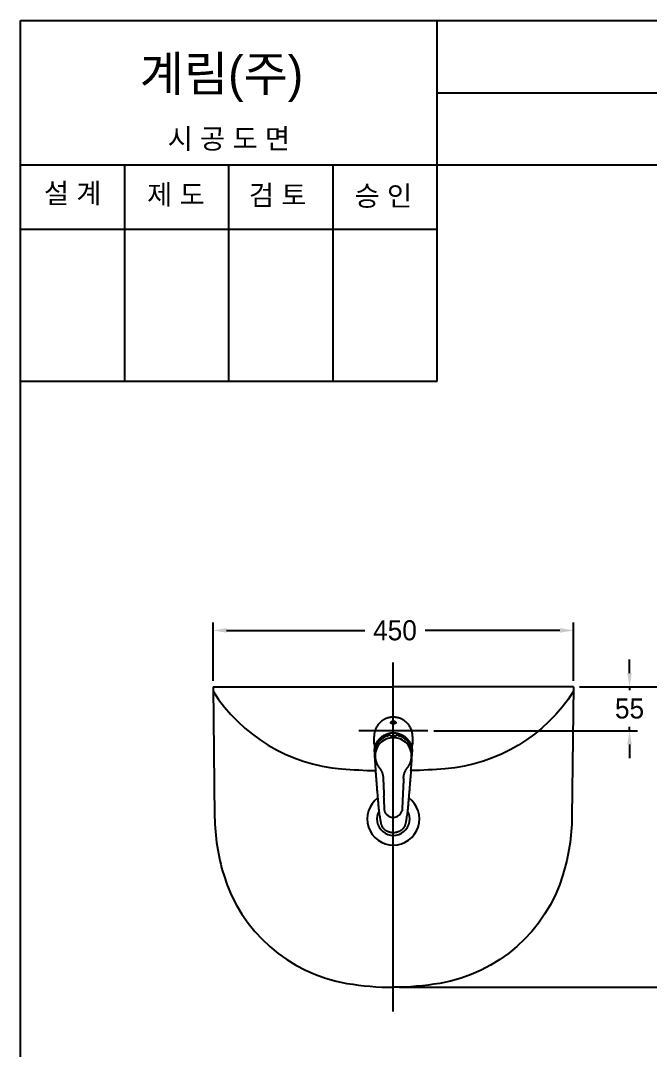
# Model space of a CAD drawing. Header units: millimetres. Extents: x 0 to 1800, y -67 to 2530.
# Drawn here: x 0 to 786, y 1245 to 2530 of the extents above; entities that cross this region are included whole.
import ezdxf
from ezdxf.enums import TextEntityAlignment as Align
from ezdxf.lldxf.tags import DXFTag

# ---------------------------------------------------------------- set-up
doc = ezdxf.new("R2010")
doc.units = ezdxf.units.MM
for name, color, linetype in [('TEXT', 7, 'Continuous'), ('내부선 및 부속', 4, 'Continuous'), ('도각라인', 7, 'Continuous'), ('외형선', 3, 'Continuous'), ('중심선', 1, 'DASHED'), ('치수선', 7, 'Continuous')]:
    doc.layers.add(name, color=color, linetype=linetype)
doc.styles.add('____', font='')
doc.styles.add('타이틀', font='H2GTRM.TTF', dxfattribs={"height": 25})
doc.styles.get('____').set_extended_font_data('굴림')
tags = doc.linetypes.add('DASHDOT', pattern=[70, 31, -13, 13, -13]).pattern_tags.tags
tags[10:11] = [DXFTag(74, 4), DXFTag(75, 0), DXFTag(340, '0'), DXFTag(46, 0.0), DXFTag(50, 0.0), DXFTag(44, 0.0), DXFTag(45, 0.0)]
tags[8:9] = [DXFTag(74, 4), DXFTag(75, 0), DXFTag(340, '0'), DXFTag(46, 0.0), DXFTag(50, 0.0), DXFTag(44, 0.0), DXFTag(45, 0.0)]
tags[6:7] = [DXFTag(74, 4), DXFTag(75, 0), DXFTag(340, '0'), DXFTag(46, 0.0), DXFTag(50, 0.0), DXFTag(44, 0.0), DXFTag(45, 0.0)]
tags[4:5] = [DXFTag(74, 4), DXFTag(75, 0), DXFTag(340, '0'), DXFTag(46, 0.0), DXFTag(50, 0.0), DXFTag(44, 0.0), DXFTag(45, 0.0)]
tags = doc.linetypes.add('DASHED', pattern=[25.72, 12.86, -12.86]).pattern_tags.tags
tags[6:7] = [DXFTag(74, 4), DXFTag(75, 0), DXFTag(340, '0'), DXFTag(46, 0.0), DXFTag(50, 0.0), DXFTag(44, 0.0), DXFTag(45, 0.0)]
tags[4:5] = [DXFTag(74, 4), DXFTag(75, 0), DXFTag(340, '0'), DXFTag(46, 0.0), DXFTag(50, 0.0), DXFTag(44, 0.0), DXFTag(45, 0.0)]
doc.dimstyles.new('MSADIM', dxfattribs={"dimtxt": 33, "dimasz": 17, "dimexe": 10, "dimexo": 7.5, "dimgap": 10, "dimtad": 0, "dimtih": 1, "dimtoh": 1, "dimdec": 0, "dimzin": 1, "dimdsep": 46, "dimtxsty": '____', "dimcen": 11.25, "dimadec": 0, "dimazin": 0, "dimtfac": 1, "dimtdec": 0, "dimtix": 1, "dimtmove": 0, "dimatfit": 3, "dimfxl": 0, "dimtolj": 1, "dimtzin": 1, "dimarcsym": 0})

# ---------------------------------------------------------------- blocks, each defined once
blk = doc.blocks.new('*D1')
at = {"layer": '치수선', "color": 0, "linetype": 'Continuous', "lineweight": -2}
for p, q in [((240.2, 1706.5), (240.2, 1779.2)), ((690.2, 1706.5), (690.2, 1779.2)), ((257.2, 1769.2), (429.6, 1769.2)), ((673.2, 1769.2), (504.9, 1769.2))]:
    blk.add_line(p, q, dxfattribs=at)
at = {"layer": '치수선', "color": 0, "linetype": 'Continuous'}
for points in [[(257.2, 1772.1), (257.2, 1766.4), (240.2, 1769.2)], [(673.2, 1772.1), (673.2, 1766.4), (690.2, 1769.2)]]:
    blk.add_solid(points, dxfattribs=at)
at = {"layer": '치수선', "color": 0, "linetype": 'Continuous', "insert": (467.3, 1769.2), "char_height": 25, "attachment_point": 5, "style": '____'}
blk.add_mtext('\\A1;450', dxfattribs=at)
blk = doc.blocks.new('*D2')
at = {"layer": '치수선', "color": 0, "linetype": 'Continuous', "lineweight": -2}
for p, q in [((760, 1716), (760, 1733)), ((697.7, 1699), (770, 1699)), ((760, 1699), (760, 1694.5)), ((760, 1644), (760, 1648.9)), ((515.7, 1644), (770, 1644)), ((760, 1627), (760, 1610))]:
    blk.add_line(p, q, dxfattribs=at)
at = {"layer": '치수선', "color": 0, "linetype": 'Continuous'}
for points in [[(757.2, 1716), (762.8, 1716), (760, 1699)], [(757.2, 1627), (762.8, 1627), (760, 1644)]]:
    blk.add_solid(points, dxfattribs=at)
at = {"layer": '치수선', "color": 0, "linetype": 'Continuous', "insert": (760, 1671.7), "char_height": 25, "attachment_point": 5, "style": '____'}
blk.add_mtext('\\A1;55', dxfattribs=at)
blk = doc.blocks.new('*D3')
at = {"layer": '치수선', "color": 0, "linetype": 'Continuous', "lineweight": -2}
for p, q in [((697.7, 1699), (839.9, 1699)), ((829.9, 1682), (829.9, 1534.5)), ((829.9, 1341), (829.9, 1488.9)), ((472.7, 1324), (839.9, 1324))]:
    blk.add_line(p, q, dxfattribs=at)
at = {"layer": '치수선', "color": 0, "linetype": 'Continuous'}
for points in [[(827, 1682), (832.7, 1682), (829.9, 1699)], [(827, 1341), (832.7, 1341), (829.9, 1324)]]:
    blk.add_solid(points, dxfattribs=at)
at = {"layer": '치수선', "color": 0, "linetype": 'Continuous', "insert": (829.9, 1511.7), "char_height": 25, "attachment_point": 5, "style": '____'}
blk.add_mtext('\\A1;375', dxfattribs=at)

msp = doc.modelspace()

# ---------------------------------------------------------------- linework, layer by layer
at = {"layer": '내부선 및 부속', "linetype": 'Continuous'}
for centre, radius, start, end in [((465.2, 1534), 32.5, 126.1376, 53.8624), ((465.2, 1534), 20.5, 149.7116, 30.2884), ((465.1, 1547.3), 11.3, 220.1673, 341.7572)]:
    msp.add_arc(centre, radius, start, end, dxfattribs=at)
msp.add_rational_spline([(465.2, 1661), (455.3, 1661), (448.3, 1654), (441.2, 1647), (441.2, 1637)], [1, 0.923873603344, 1, 0.923873603344, 1], degree=2, knots=[0, 0, 0, 0.5, 0.5, 1, 1, 1], dxfattribs=at)
for points, weights in [([(489.2, 1637), (489.2, 1661), (465.2, 1661)], [1, 0.707185387611, 1]), ([(441.7, 1618.2), (441.8, 1641.7), (465.2, 1641.6)], [1, 0.707125544548, 1]), ([(461.7, 1637.6), (463.5, 1637.9), (465.2, 1637.9)], [1, 0.996173918247, 1]), ([(465.2, 1641.6), (488.7, 1641.7), (488.7, 1618.2)], [1, 0.707125544548, 1]), ([(468.7, 1637.6), (467, 1637.9), (465.2, 1637.9)], [1, 0.996153950691, 1]), ([(441.7, 1617.6), (441.7, 1617.9), (441.7, 1618.2)], [1, 0.999912261963, 1]), ([(441.7, 1617.6), (441.8, 1614.9), (442.5, 1612.3)], [1, 0.993428587914, 1]), ([(444.2, 1582.5), (443.8, 1588.5), (442, 1615)], [1, 0.999993741512, 1]), ([(442.6, 1610.5), (443.4, 1603.4), (447.8, 1597.8)], [1, 0.961287915707, 1]), ([(482.7, 1597.8), (487.1, 1603.4), (487.9, 1610.5)], [1, 0.960904896259, 1]), ([(487.2, 1594.6), (488.3, 1604.5), (488.7, 1617.6)], [1, 0.999511599541, 1]), ([(488.1, 1613), (488.7, 1615.3), (488.7, 1617.6)], [1, 0.99490660429, 1]), ([(488.7, 1618.2), (488.7, 1617.9), (488.7, 1617.6)], [1, 0.999912261963, 1]), ([(448.1, 1597.4), (449.3, 1595.7), (450.2, 1593.9)], [1, 0.995856523514, 1]), ([(450.2, 1593.9), (452.3, 1589.8), (452.5, 1585.2)], [1, 0.978727579117, 1]), ([(478.9, 1590.5), (480, 1594.2), (482.3, 1597.3)], [1, 0.985343575478, 1]), ([(487.2, 1594.5), (486.7, 1588.5), (486.2, 1582.5)], [1, 0.999993622303, 1]), ([(448.1, 1538.6), (445.9, 1560.5), (444.2, 1582.5)], [1, 0.999929606915, 1]), ([(478, 1585.1), (478.1, 1587.9), (478.9, 1590.5)], [1, 0.992239117622, 1]), ([(486.2, 1582.5), (484.5, 1560.5), (482.4, 1538.6)], [1, 0.999929606915, 1]), ([(456.5, 1540), (454.4, 1542.6), (454.3, 1545.9)], [1, 0.954250395298, 1]), ([(476.2, 1545.9), (476.2, 1544.8), (475.9, 1543.7)], [1, 0.994235515594, 1]), ([(448.1, 1538.5), (448.1, 1538.2), (448.2, 1537.9)], [1, 0.999995529652, 1]), ([(448.2, 1537.9), (448.6, 1532.8), (449.9, 1527.8)], [1, 0.997376203537, 1]), ([(480.6, 1527.8), (481.8, 1532.8), (482.3, 1537.9)], [1, 0.997388422489, 1]), ([(482.3, 1537.9), (482.3, 1538.2), (482.4, 1538.5)], [1, 0.999997198582, 1]), ([(449.9, 1527.7), (451.6, 1521), (458.2, 1518.7)], [1, 0.881687879562, 1]), ([(458.2, 1518.7), (461.6, 1517.2), (465.2, 1517.2)], [1, 0.981753051281, 1]), ([(465.2, 1517.2), (468.9, 1517.2), (472.2, 1518.7)], [1, 0.981707036495, 1]), ([(472.2, 1518.7), (478.8, 1521), (480.6, 1527.7)], [1, 0.881586849689, 1])]:
    msp.add_rational_spline(points, weights, degree=2, dxfattribs=at)
for points, knots in [([(465.2, 1652.6), (463.4, 1652.6), (462.1, 1653.3), (461.9, 1654.7), (462.3, 1655.2), (463.5, 1656), (464.3, 1656.2), (465.2, 1656.2)], [0, 0, 0, 0, 0.498025, 0.498025, 0.742403, 0.742403, 1, 1, 1, 1]), ([(462.1, 1653.8), (462.2, 1654), (462.6, 1654.4), (463.3, 1654.9), (464.2, 1655.1), (464.9, 1655.2), (465.2, 1655.2)], [0, 0, 0, 0, 0.213027, 0.451355, 0.721359, 1, 1, 1, 1]), ([(465.2, 1656.2), (466.1, 1656.2), (467, 1656), (468.3, 1655.2), (468.5, 1654.7), (468.4, 1653.3), (467.1, 1652.6), (465.2, 1652.6)], [0, 0, 0, 0, 0.250344, 0.250344, 0.505692, 0.505692, 1, 1, 1, 1]), ([(465.2, 1655.2), (466.4, 1655.2), (467.2, 1654.8), (468, 1654.3), (468.2, 1654.1), (468.3, 1653.8)], [0, 0, 0, 0, 0.435639, 0.435639, 1, 1, 1, 1]), ([(461.7, 1638.4), (456.4, 1637.6), (451.5, 1635.1), (444.6, 1627.9), (442.6, 1623.4), (442.4, 1617.5)], [0, 0, 0, 0, 0.5, 0.5, 1, 1, 1, 1]), ([(465.2, 1635.4), (462, 1635.4), (458.9, 1634.7), (453.1, 1632.3), (450.5, 1630.5), (444.1, 1623.6), (441.9, 1617.1), (442.6, 1610.5)], [0, 0, 0, 0, 0.248236, 0.248236, 0.496338, 0.496338, 1, 1, 1, 1]), ([(461.7, 1637.4), (461.7, 1637.2), (462.1, 1637.1), (463.4, 1637), (464.3, 1637), (465.2, 1637.1)], [0, 0, 0, 0, 0.493042, 0.493042, 1, 1, 1, 1]), ([(465.2, 1637.1), (466.2, 1637), (467.1, 1637), (468.4, 1637.1), (468.7, 1637.2), (468.7, 1637.4)], [0, 0, 0, 0, 0.493716, 0.493716, 1, 1, 1, 1]), ([(487.9, 1610.5), (488.5, 1617.1), (486.4, 1623.6), (479.9, 1630.5), (477.3, 1632.3), (471.6, 1634.7), (468.5, 1635.4), (465.2, 1635.4)], [0, 0, 0, 0, 0.502806, 0.502806, 0.750772, 0.750772, 1, 1, 1, 1]), ([(488.1, 1617.5), (487.8, 1623.4), (485.9, 1627.9), (478.9, 1635.1), (474.1, 1637.6), (468.7, 1638.4)], [0, 0, 0, 0, 0.5, 0.5, 1, 1, 1, 1])]:
    msp.add_open_spline(points, degree=3, knots=knots, dxfattribs=at)
for points in [[(441.4, 1629.4), (441.3, 1633.2), (441.2, 1637)], [(461.7, 1638.3), (461.7, 1637.9), (461.7, 1637.4)], [(468.7, 1637.4), (468.7, 1637.9), (468.7, 1638.3)], [(489.2, 1637), (489.1, 1633.2), (489, 1629.4)], [(441.5, 1627.3), (441.5, 1628.3), (441.4, 1629.4)], [(441.5, 1627.3), (441.5, 1624.9), (441.6, 1622.6)], [(441.6, 1622.6), (441.6, 1621.6), (441.7, 1620.6)], [(441.7, 1620.6), (441.7, 1619.4), (441.7, 1618.2)], [(488.7, 1618.2), (488.8, 1619.4), (488.8, 1620.6)], [(488.8, 1622.6), (488.9, 1624.9), (489, 1627.3)], [(488.8, 1620.6), (488.8, 1621.6), (488.8, 1622.6)], [(488.8, 1618.8), (488.8, 1619.1), (488.8, 1619.5)], [(489, 1629.4), (489, 1628.3), (489, 1627.3)], [(442.4, 1617.5), (442.4, 1615.6), (442.5, 1613.7)], [(442.5, 1613), (442.5, 1612.7), (442.5, 1612.5)], [(488, 1614.1), (488, 1615.8), (488.1, 1617.5)], [(452.5, 1585.2), (453, 1573.7), (453.5, 1562.3)], [(478, 1585.1), (477.5, 1573.7), (476.9, 1562.3)], [(454.3, 1545.9), (453.9, 1554.1), (453.5, 1562.3)], [(476.9, 1562.3), (476.6, 1554.1), (476.2, 1545.9)]]:
    msp.add_open_spline(points, degree=2, dxfattribs=at)
at = {"layer": '도각라인'}
for p, q in [((0, 0), (0, 2530)), ((0, 2530), (1800, 2530)), ((520, 2080), (520, 2530)), ((520, 2440), (1800, 2440)), ((0, 2350), (1800, 2350)), ((130, 2080), (130, 2350)), ((260, 2080), (260, 2350)), ((390, 2080), (390, 2350)), ((0, 2270), (520, 2270)), ((0, 2080), (520, 2080))]:
    msp.add_line(p, q, dxfattribs=at)
at = {"layer": '외형선', "linetype": 'Continuous'}
for p, q in [((240.2, 1699), (242.2, 1536.9)), ((240.2, 1699), (465.2, 1699)), ((690.2, 1699), (465.2, 1699)), ((690.2, 1699), (688.2, 1536.9))]:
    msp.add_line(p, q, dxfattribs=at)
at = {"layer": '외형선', "linetype": 'Continuous', "flags": 128}
for points in [[(690.2, 1693.4, -0.235285), (529.8, 1596.6)], [(529.8, 1596.6, -0.013343), (487.2, 1594.3)], [(688.2, 1536.9, -0.070937), (676.9, 1464.3)], [(676.9, 1464.3, -0.283879), (523.1, 1328.9)], [(523.1, 1328.9, -0.042193), (465.2, 1324)]]:
    msp.add_lwpolyline(points, format="xyb", dxfattribs=at)
at = {"layer": '외형선', "linetype": 'Continuous'}
for centre, radius, start, end in [((417.6, 1805.9), 210, 212.4087, 265.3687), ((465.2, 2394), 800, 265.3687, 268.4354), ((502.2, 1540.1), 260, 180.713, 196.9435), ((440, 1521.1), 195, 196.9435, 260.3359), ((465.2, 1669), 345, 260.3359, 270)]:
    msp.add_arc(centre, radius, start, end, dxfattribs=at)
for points, weights in [([(447.8, 1597.8), (447.9, 1597.6), (448.1, 1597.4)], [1, 0.999939501286, 1]), ([(482.4, 1597.4), (482.5, 1597.6), (482.7, 1597.8)], [1, 0.999930858612, 1])]:
    msp.add_rational_spline(points, weights, degree=2, dxfattribs=at)
at = {"layer": '중심선', "linetype": 'DASHDOT'}
for p, q in [((465.2, 1294), (465.2, 1729)), ((508.2, 1644), (422.3, 1644))]:
    msp.add_line(p, q, dxfattribs=at)

# ---------------------------------------------------------------- texts
at = {"layer": 'TEXT', "style": '타이틀'}
msp.add_text('계림(주)', height=44, dxfattribs=at).set_placement((148.7, 2441.8))
for s, p in [('시 공 도 면', (259.9, 2382.7)), ('설 계', (65, 2314.6)), ('제 도', (193.8, 2312.9)), ('검 토', (320.8, 2312.3)), ('승 인', (452.7, 2311.4))]:
    msp.add_text(s, height=25, dxfattribs=at).set_placement(p, align=Align.MIDDLE_CENTER)

# ---------------------------------------------------------------- dimensions: what is measured, and where the dimension line sits
at = {"layer": '치수선', "linetype": 'Continuous'}
dim = msp.add_linear_dim(base=(690.2, 1769.2), p1=(240.2, 1699), p2=(690.2, 1699), dimstyle='MSADIM', override={"dimtxt": 25}, dxfattribs=at)
dim.commit()
dim.dimension.update_dxf_attribs({"geometry": '*D1', "text_midpoint": (467.3, 1769.2), "dimtype": 160})
for base, p1, p2, picture, middle in [((760, 1699), (508.2, 1644), (690.2, 1699), '*D2', (760, 1671.7)), ((829.9, 1324), (690.2, 1699), (465.2, 1324), '*D3', (829.9, 1511.7))]:
    dim = msp.add_linear_dim(base=base, p1=p1, p2=p2, angle=90, dimstyle='MSADIM', override={"dimtxt": 25}, dxfattribs=at)
    dim.commit()
    dim.dimension.update_dxf_attribs({"geometry": picture, "text_midpoint": middle, "dimtype": 160})

doc.saveas('drawing.dxf')
